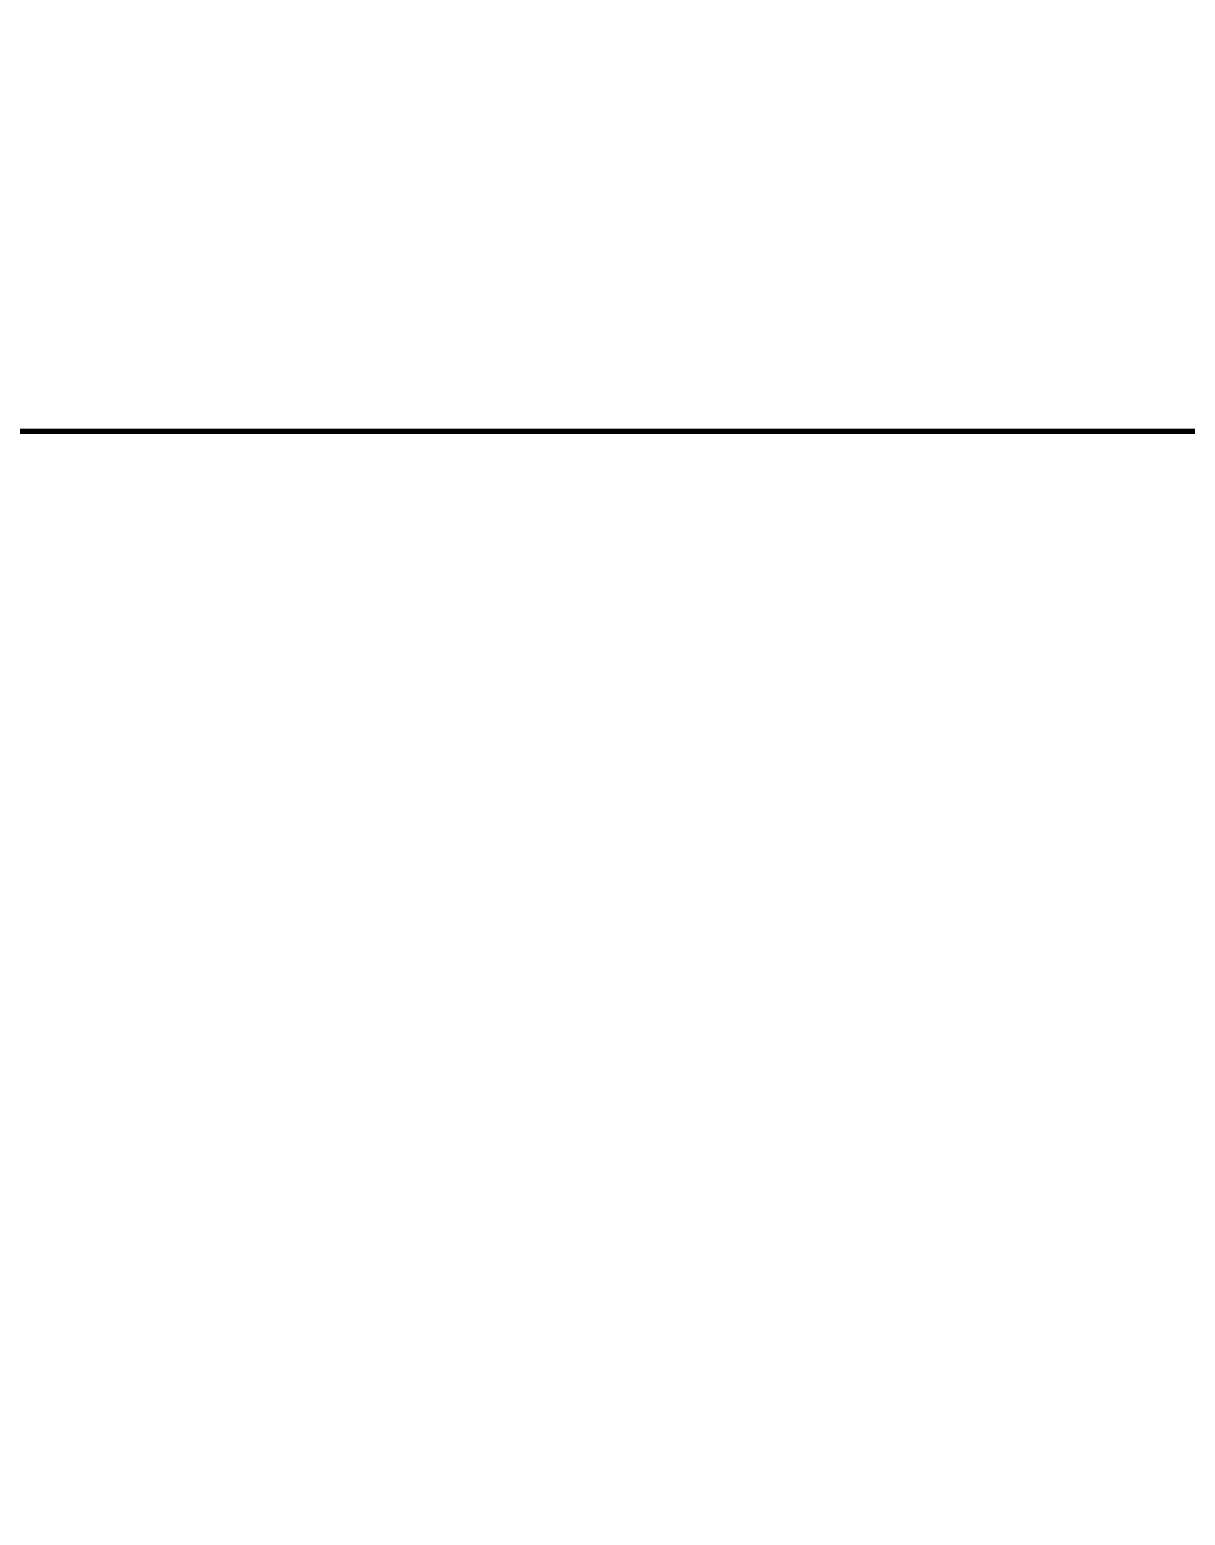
# Model space of a CAD drawing. Header units: millimetres. Extents: x 0 to 2208, y 0 to 420.
# Drawn here: x 618.896372 to 618.898707, y 53.902514 to 53.905515 of the extents above; entities that cross this region are included whole.
import ezdxf

# ---------------------------------------------------------------- set-up
doc = ezdxf.new("R2010")
doc.units = ezdxf.units.MM
for name, color, linetype, lineweight in [('01-VISIBLE', 7, 'CONTINUOUS', 70), ('04-COTA', 3, 'CONTINUOUS', 18), ('08-FINA', 5, 'CONTINUOUS', 18)]:
    doc.layers.add(name, color=color, linetype=linetype, lineweight=lineweight)
doc.styles.add('ISO3098', font='isocpeur.ttf')
doc.dimstyles.new('FLAMA-IRAM', dxfattribs={"dimtxt": 3.5, "dimasz": 3.5, "dimexe": 2, "dimexo": 1.5, "dimgap": 1, "dimtad": 1, "dimdec": 1, "dimtxsty": 'ISO3098', "dimblk": 'IRAM_FLECHA', "dimblk1": 'IRAM_FLECHA', "dimblk2": 'IRAM_FLECHA', "dimcen": 2.5, "dimclrd": 256, "dimclre": 256, "dimclrt": 256, "dimazin": 3, "dimtfac": 1, "dimtmove": 0, "dimatfit": 3, "dimlwd": 18, "dimlwe": 18})

# ---------------------------------------------------------------- blocks, each defined once
blk = doc.blocks.new('IRAM_FLECHA')
blk.add_solid([(0, 0), (-1, 0.125), (-1, -0.125)])

msp = doc.modelspace()

# ---------------------------------------------------------------- linework, layer by layer
at = {"layer": '01-VISIBLE'}
msp.add_lwpolyline([(621.3511828, 53.9047031), (621.1976959, 53.9047031), (621.0442089, 53.9047031), (620.890722, 53.9047031), (620.737235, 53.9047031), (620.5837481, 53.9047031), (620.4302611, 53.9047031), (620.2767742, 53.9047031), (620.1232872, 53.9047031), (619.9698003, 53.9047031), (619.8163134, 53.9047031), (619.6628264, 53.9047031), (619.5093395, 53.9047031), (619.3558525, 53.9047031), (619.2023656, 53.9047031), (619.0488786, 53.9047031), (618.8953917, 53.9047031)], dxfattribs=at)
at = {"layer": '08-FINA'}
msp.add_circle((616.25, 50.9047031), 24.4166667, dxfattribs=at)

# ---------------------------------------------------------------- dimensions: what is measured, and where the dimension line sits
at = {"layer": '04-COTA'}
msp.add_linear_dim(base=(647, 34.6547031), p1=(625, 34.6547031), p2=(598, 379.3452969), angle=90, dimstyle='FLAMA-IRAM', override={"dimlfac": 2}, dxfattribs=at).render()

doc.saveas('drawing.dxf')
